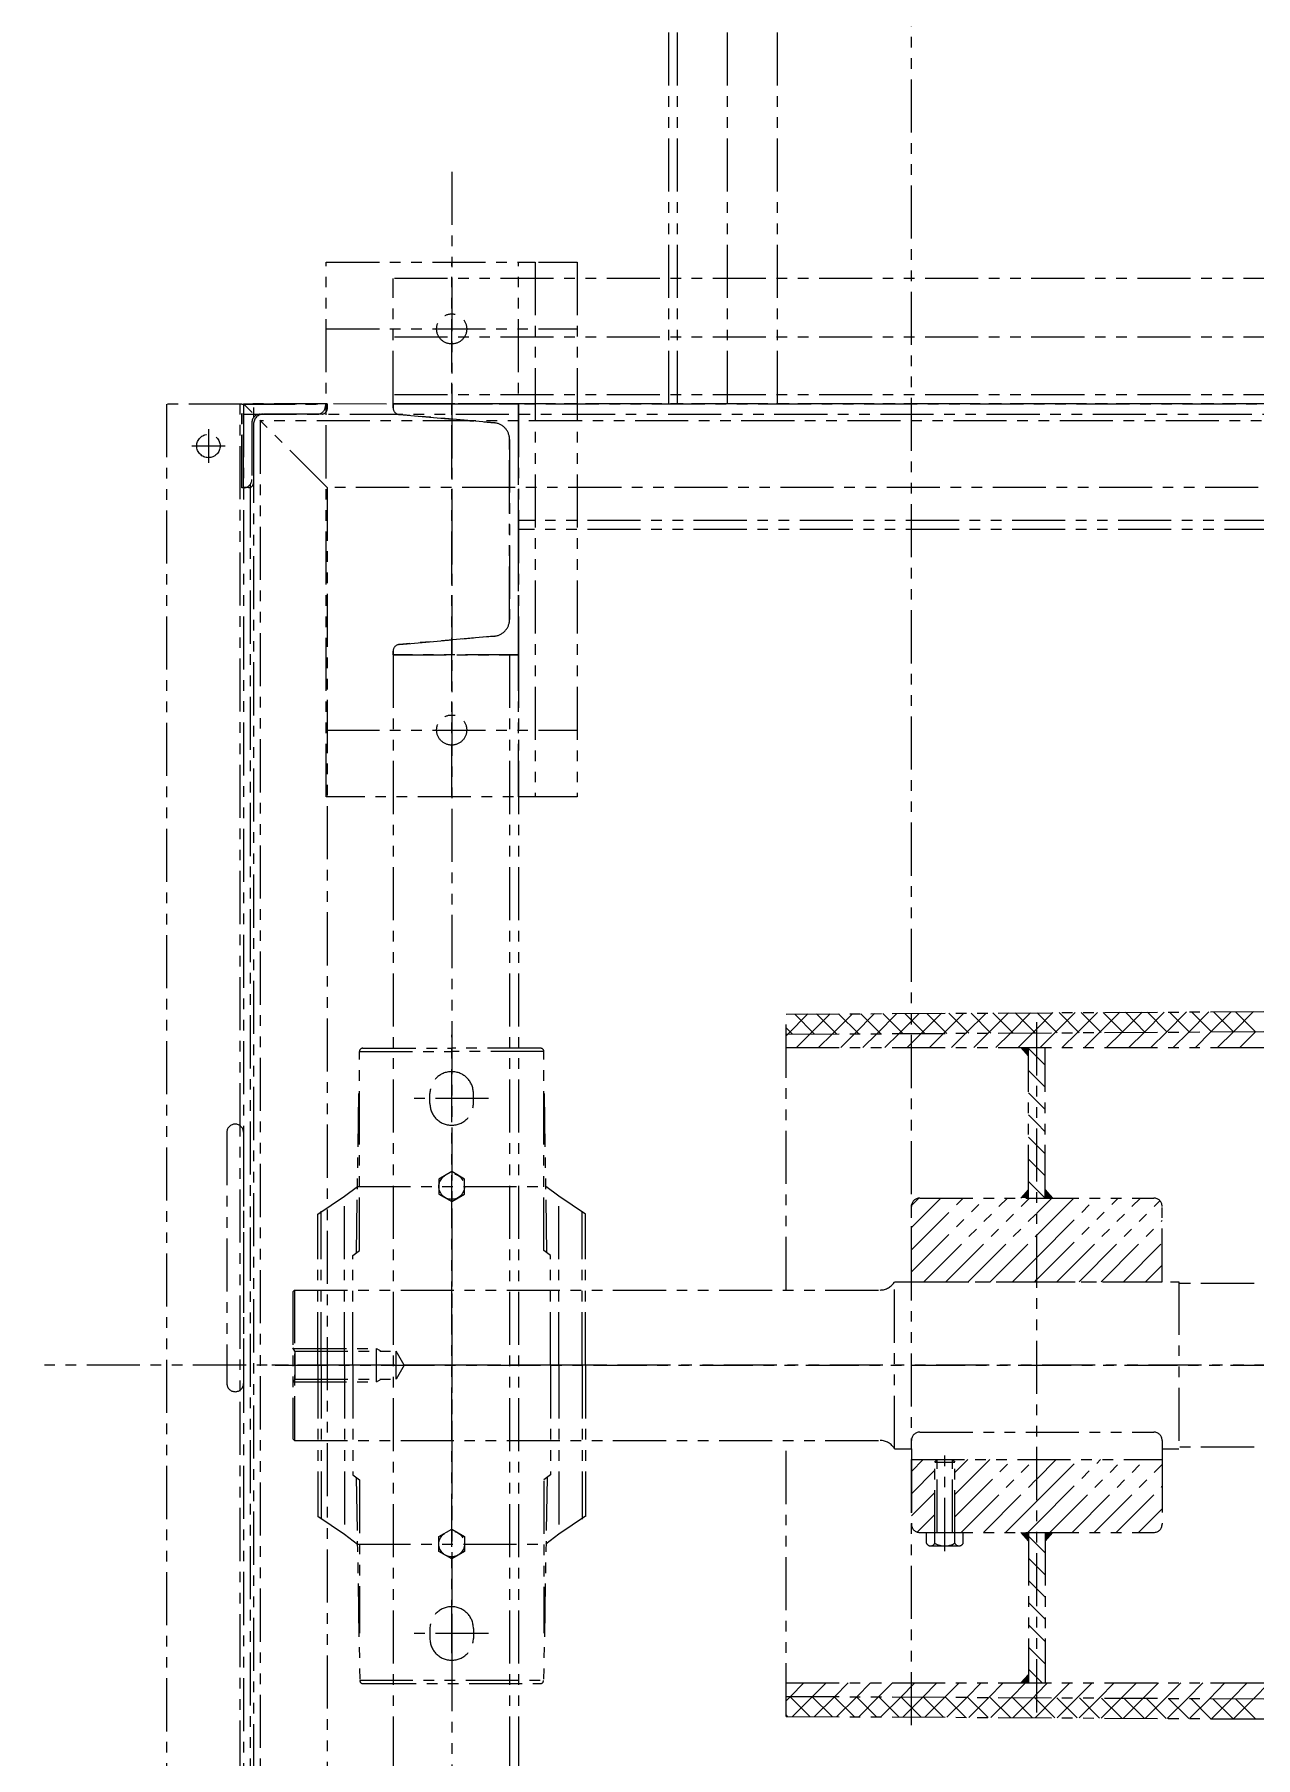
# Model space of a CAD drawing. Header units: millimetres. Extents: x -243837 to -5443, y 40 to 285140.
# Drawn here: x -192035 to -191304, y 76783 to 77813 of the extents above; entities that cross this region are included whole.
import ezdxf

# ---------------------------------------------------------------- set-up
doc = ezdxf.new("R2010")
doc.units = ezdxf.units.MM
doc.linetypes.add('PHANTOM', pattern=[63.5, 31.75, -6.35, 6.35, -6.35, 6.35, -6.35])
doc.layers.add('PHANTAM', color=21, linetype='PHANTOM', lineweight=0)
doc.layers.add('R-OBJECT', color=2, linetype='Continuous', lineweight=20)

# ---------------------------------------------------------------- blocks, each defined once
blk = doc.blocks.new('DDFDFDFFSDF')
at = {"layer": 'PHANTAM'}
for p, q in [((-645, 574.9, 1), (-645, 4894.7, 5.7)), ((-640, 574.9, -165.8), (-640, 4894.7, -161.1)), ((-610, 574.9, 1), (-610, 4894.7, 5.7)), ((-580, 574.9, 1), (-580, 4894.7, 5.7)), ((-500, -215.2, 165.9), (-500, 4894.7, 172.3)), ((-775, 713.8, 166.1), (-775, -728.3, 166.1)), ((-850, 339.9, 166.1), (-850, 659.8, 166.1)), ((-850, 659.8, 166.1), (-700, 659.8, 166.1)), ((-775, 339.9, 166.1), (-775, 659.8, 166.1)), ((-735, 339.9, 166.1), (-735, 659.8, 166.1)), ((-735, 659.8, 166.1), (-725, 659.8, 166.1)), ((-725, 659.8, 166.1), (-725, 339.9, 166.1)), ((-700, 659.8, 166.1), (-700, 339.9, 166.1)), ((810, 649.9, 166.1), (-810, 649.9, 166.1)), ((-810, 574.9, 166.1), (-810, 649.9, 166.1)), ((-850, 619.8, 114.9), (-700, 619.8, 114.9)), ((810, 614.9, 166.1), (-810, 614.9, 166.1)), ((810, 580.3, 166.1), (-810, 580.3, 166.1)), ((-945.5, 574.8, -0.7), (-945.5, -498.1, -0.7)), ((-900.5, 574.8, -0.7), (-945.5, 574.8, -0.7)), ((-901.5, -498.1, -0.7), (-901.5, 574.8, -0.7)), ((-900.5, 524.8, -0.7), (-900.5, 574.8, -0.7)), ((-900.5, 574.8, -0.7), (-850.5, 574.8, -0.7)), ((-899.5, 574.9, -0.7), (-899.5, -500.3, -0.7)), ((-849.4, 524.9, -0.7), (-899.5, 574.9, -0.7)), ((-899.5, 524.9, -0.7), (-899.5, 574.9, -0.7)), ((-899.5, 574.9, -0.7), (-849.5, 574.9, -0.7)), ((-899.5, 568.9, -0.7), (900.5, 568.9, -0.7)), ((-849.4, 574.9, -0.7), (-899.4, 574.9, -0.7)), ((-893.4, -500.3, -0.7), (-893.4, 574.9, -0.7)), ((-855.5, 568.8, -0.7), (-889.5, 568.8, -0.7)), ((-852.5, 568.9, -0.7), (-887.5, 568.9, -0.7)), ((900.5, 574.8, -0.7), (-850.5, 574.9, -0.7)), ((-850.5, 574.8, -0.7), (-850.5, 573.8, -0.7)), ((-849.5, 574.9, -0.7), (-849.5, 571.9, -0.7)), ((810, 574.9, 166.1), (-810, 574.9, 166.1)), ((-735, 574.9, 166.1), (-810, 574.9, 166.1)), ((-810, 574.9, 166.1), (-810, 572.6, 166.1)), ((-810, 572.6, 166.1), (-810, 574.9, 166.1)), ((-810, 574.9, 166.1), (-735, 574.9, 166.1)), ((-806.3, 568.6, 166.1), (-749.5, 563.6, 166.1)), ((-749.5, 563.6, 166.1), (-806.3, 568.6, 166.1)), ((-775, 574.9, 166.1), (-775, 424.9, 166.1)), ((735, 574.9, 166.1), (-735, 574.9, 166.1)), ((-735, 424.9, 166.1), (-735, 574.9, 166.1)), ((-735, 574.9, 166.1), (-735, 424.9, 166.1)), ((-920.5, 559.8, -0.7), (-920.5, 539.8, -0.7)), ((-894.5, 563.8, -0.7), (-894.5, 529.8, -0.7)), ((-893.5, 562.9, -0.7), (-893.5, 527.9, -0.7)), ((-889.5, 564.9, -0.7), (-889.5, -490.3, -0.7)), ((890.5, 564.8, -0.7), (-889.5, 564.9, -0.7)), ((-930.5, 549.8, -0.7), (-910.5, 549.8, -0.7)), ((-740.4, 553.7, 166.1), (-740.4, 446, 166.1)), ((-740.4, 446, 166.1), (-740.4, 553.7, 166.1)), ((-895.5, 526.8, -0.7), (-895.5, -448.1, -0.7)), ((-899.5, 524.8, -0.7), (-900.5, 524.8, -0.7)), ((-896.5, 524.9, -0.7), (-899.5, 524.9, -0.7)), ((-849.4, 524.9, -0.7), (-849.4, -450.2, -0.7)), ((850.5, 524.9, -0.7), (-849.4, 524.9, -0.7)), ((735, 505.3, 166.1), (-735, 505.3, 166.1)), ((735, 499.9, 166.1), (-735, 499.9, 166.1)), ((-749.5, 436.1, 166.1), (-806.3, 431.1, 166.1)), ((-806.3, 431.1, 166.1), (-749.5, 436.1, 166.1)), ((-810, 427.1, 166.1), (-810, 424.9, 166.1)), ((-810, 424.9, 166.1), (-810, 427.1, 166.1)), ((-810, 424.9, 166.1), (-810, -575.1, 166.1)), ((-810, 424.9, 166.1), (-735, 424.9, 166.1)), ((-735, 424.9, 166.1), (-810, 424.9, 166.1)), ((-740.4, 424.9, 166.1), (-740.4, -575.1, 166.1)), ((-735, 424.9, 166.1), (-735, -575.1, 166.1)), ((-850, 379.9, 114.9), (-700, 379.9, 114.9)), ((-700, 339.9, 166.1), (-850, 339.9, 166.1)), ((-725, 339.9, 166.1), (-735, 339.9, 166.1)), ((-575, 210), (-200, 212)), ((-575, 45), (-575, 210)), ((-574, 198), (-562, 210.1)), ((-557.9, 198.1), (-569.8, 210)), ((-560.7, 198.1), (-548.6, 210.1)), ((-544.7, 198.2), (-556.7, 210.1)), ((-547.4, 198.1), (-535.3, 210.2)), ((-531.5, 198.2), (-543.5, 210.2)), ((-534, 198.2), (-522, 210.3)), ((-518.3, 198.3), (-530.3, 210.2)), ((-520.7, 198.3), (-508.7, 210.4)), ((-505.2, 198.4), (-517.1, 210.3)), ((-507.4, 198.4), (-495.3, 210.4)), ((-492, 198.4), (-503.9, 210.4)), ((-494.1, 198.4), (-482, 210.5)), ((-478.8, 198.5), (-490.7, 210.4)), ((-480.7, 198.5), (-468.7, 210.6)), ((-465.6, 198.6), (-477.5, 210.5)), ((-467.4, 198.6), (-455.3, 210.6)), ((-452.4, 198.7), (-464.3, 210.6)), ((-454.1, 198.6), (-442, 210.7)), ((-439.2, 198.7), (-451.2, 210.7)), ((-440.7, 198.7), (-428.7, 210.8)), ((-426, 198.8), (-438, 210.7)), ((-425, -207.6), (-425, 210.9)), ((-425, 201.2), (-415.3, 210.9)), ((-412.8, 198.9), (-424.8, 210.8)), ((-414.1, 198.9), (-402, 210.9)), ((-399.7, 198.9), (-411.6, 210.9)), ((-400.8, 198.9), (-388.7, 211)), ((-386.5, 199), (-398.4, 210.9)), ((-387.4, 199), (-375.4, 211.1)), ((-373.3, 199.1), (-385.2, 211)), ((-374.1, 199.1), (-362, 211.1)), ((-360.1, 199.1), (-372, 211.1)), ((-360.8, 199.1), (-348.7, 211.2)), ((-346.9, 199.2), (-358.8, 211.2)), ((-347.4, 199.2), (-335.4, 211.3)), ((-333.7, 199.3), (-345.6, 211.2)), ((-334.1, 199.3), (-322, 211.3)), ((-320.5, 199.4), (-332.5, 211.3)), ((-320.8, 199.4), (-308.7, 211.4)), ((-307.3, 199.4), (-319.3, 211.4)), ((-307.4, 199.4), (-295.4, 211.5)), ((-294.1, 199.5), (-306.1, 211.4)), ((-775, -172.1), (-775, 197.7)), ((-571.1, 198), (-575, 201.9)), ((-575, 198), (-200, 200)), ((-575, 197), (-574, 198)), ((-568.8, 190), (-560.7, 198.1)), ((-555.5, 190), (-547.4, 198.1)), ((-542.3, 190), (-534, 198.2)), ((-529, 190), (-520.7, 198.3)), ((-515.8, 190), (-507.4, 198.4)), ((-502.5, 190), (-494.1, 198.4)), ((-489.2, 190), (-480.7, 198.5)), ((-476, 190), (-467.4, 198.6)), ((-462.7, 190), (-454.1, 198.6)), ((-449.5, 190), (-440.7, 198.7)), ((-436.2, 190), (-427.4, 198.8)), ((-427.4, 198.8), (-425, 201.2)), ((-422.9, 190), (-414.1, 198.9)), ((-409.7, 190), (-400.8, 198.9)), ((-396.4, 190), (-387.4, 199)), ((-383.2, 190), (-374.1, 199.1)), ((-369.9, 190), (-360.8, 199.1)), ((-356.7, 190), (-347.4, 199.2)), ((-343.4, 190), (-334.1, 199.3)), ((-330.1, 190), (-320.8, 199.4)), ((-316.9, 190), (-307.4, 199.4)), ((-303.6, 190), (-294.1, 199.5)), ((-830.2, 187.6), (-775, 187.6)), ((-830.2, 68.6), (-830.2, 187.6)), ((-828.2, 189.6), (-775, 189.6)), ((-721.8, 189.6), (-775, 189.6)), ((-719.8, 187.6), (-775, 187.6)), ((-719.8, 68.6), (-719.8, 187.6)), ((-575, 190), (575, 190)), ((-430, 184.9), (-434.6, 190)), ((-430, 100), (-430, 190)), ((-425, 184.5), (-430, 189.5)), ((-420, 100), (-420, 190)), ((-425, 171.3), (-430, 176.3)), ((-420, 179.5), (-425, 184.5)), ((-832, 67.2), (-830.4, 166.1)), ((-718, 67.2), (-719.6, 166.1)), ((-420, 166.3), (-425, 171.3)), ((-752.9, 159.6), (-797.8, 159.6)), ((-788, 156.6), (-788, 162.6)), ((-762, 156.6), (-762, 162.6)), ((-425, 158), (-430, 163)), ((-420, 153), (-425, 158)), ((-425, 144.7), (-430, 149.7)), ((-420, 139.7), (-425, 144.7)), ((-909.5, 139.4, -0.7), (-909.5, -10.9, -0.7)), ((-899.5, 139.4, -0.7), (-899.5, -10.9, -0.7)), ((-425, 131.5), (-430, 136.5)), ((-420, 126.5), (-425, 131.5)), ((-775, 115.8), (-782.7, 111.3)), ((-767.3, 111.3), (-775, 115.8)), ((-425, 118.2), (-430, 123.2)), ((-420, 113.2), (-425, 118.2)), ((-839.1, 101.1), (-831.4, 106.9)), ((-831.4, 106.9), (-718.6, 106.9)), ((-782.7, 111.3), (-782.7, 102.4)), ((-767.3, 102.4), (-767.3, 111.3)), ((-710.9, 101.1), (-718.6, 106.9)), ((-430, 105.1), (-434.6, 100)), ((-425, 105), (-430, 110)), ((-420, 100), (-425, 105)), ((-420, 105.1), (-415.4, 100)), ((-855, 90.3), (-839.1, 101.1)), ((-839.1, 0), (-839.1, 101.1)), ((-782.7, 102.4), (-775, 98)), ((-775, 98), (-767.3, 102.4)), ((-775, 93.8), (-775, -93.8)), ((-710.9, 0), (-710.9, 101.1)), ((-695, 90.3), (-710.9, 101.1)), ((-500, 95.6), (-495.6, 100)), ((-500, 82.3), (-482.3, 100)), ((-500, 69), (-469, 100)), ((-500, 55.8), (-455.8, 100)), ((-500, 50), (-500, 95)), ((-495, 100), (-355, 100)), ((-492.5, 50), (-442.5, 100)), ((-479.3, 50), (-429.3, 100)), ((-425, 91), (-416, 100)), ((-425, 77.8), (-402.8, 100)), ((-425, 64.5), (-389.5, 100)), ((-425, 51.2), (-376.2, 100)), ((-413, 50), (-363, 100)), ((-399.7, 50), (-351.3, 98.4)), ((-350, 50), (-350, 95)), ((-855, 0), (-855, 90.4)), ((-853, 0), (-853, 92.1)), ((-697, 0), (-697, 92.1)), ((-695, 0), (-695, 90.4)), ((-466, 50), (-425, 91)), ((-386.5, 50), (-350, 86.5)), ((-452.8, 50), (-425, 77.8)), ((-373.2, 50), (-350, 73.2)), ((-834.1, 65.6), (-830.1, 68.6)), ((-834.1, 0), (-834.1, 65.6)), ((-715.9, 65.6), (-719.9, 68.6)), ((-715.9, 0), (-715.9, 65.6)), ((-439.5, 50), (-425, 64.5)), ((-359.9, 50), (-350, 59.9)), ((-870, 44), (-869, 45)), ((-870, 44), (-869, 45)), ((-870, 44), (-870, -44)), ((-869, 45), (-518.7, 45)), ((-869, 45), (-869, -45)), ((-510, -50), (-510, 50)), ((-510, 50), (-340, 50)), ((-500, 50), (-350, 50)), ((-426.2, 50), (-425, 51.2)), ((-340, 50), (-340, -50)), ((340, 49), (-340, 49)), ((-868.8, 8.4), (-870, 10.5)), ((880, 0), (-1024.6, 0)), ((-683, 0), (-882.5, 0)), ((-880.6, 0), (895.9, 0)), ((-869.7, 10), (-820, 10)), ((-868.8, 8.4), (-808.3, 8.4)), ((-868.8, 8.4), (-868.8, -8.4)), ((-855, 0), (-855, -90.4)), ((-853, 0), (-853, -91.6)), ((-839.1, 0), (-839.1, -101.1)), ((-834.1, 0), (-834.1, -65.6)), ((-820, 10), (-817.1, 8.4)), ((-820, -10), (-820, 10)), ((-803.5, 0), (-808.3, 8.4)), ((-808.3, -8.4), (-808.3, 8.4)), ((-803.5, 0), (-808.3, -8.4)), ((-715.9, 0), (-715.9, -65.6)), ((-710.9, 0), (-710.9, -101.1)), ((-697, 0), (-697, -92.1)), ((-695, 0), (-695, -90.4)), ((-868.8, -8.4), (-870, -10.5)), ((-869.7, -10), (-820, -10)), ((-868.8, -8.4), (-808.3, -8.4)), ((-820, -10), (-817.1, -8.4)), ((-495, -40), (-355, -40)), ((-870, -44), (-869, -45)), ((-869, -45), (-518.7, -45)), ((-575, -210), (-575, -45)), ((-510, -50), (-500, -50)), ((-500, -50), (-500, -45)), ((-500, -50), (-500, -56.4)), ((-480, -111.1), (-480, -51.2)), ((-350, -45), (-350, -50)), ((-350, -50), (-340, -50)), ((-350, -50), (-350, -56.4)), ((340, -49), (-340, -49)), ((-500, -56.4), (-500, -95)), ((-500, -56.4), (-350, -56.4)), ((-500, -63.5), (-492.9, -56.4)), ((-486, -57.9), (-484.5, -56.4)), ((-486, -57.9), (-474, -57.9)), ((-486, -106.4), (-486, -57.9)), ((-484.5, -56.4), (-475.5, -56.4)), ((-484.5, -100), (-484.5, -56.4)), ((-475.5, -56.4), (-474, -57.9)), ((-475.5, -100), (-475.5, -56.4)), ((-474, -64.1), (-466.3, -56.4)), ((-474, -77.3), (-453.1, -56.4)), ((-474, -90.6), (-439.8, -56.4)), ((-474, -106.4), (-474, -57.9)), ((-470.2, -100), (-426.6, -56.4)), ((-425, -68.1), (-413.3, -56.4)), ((-425, -81.3), (-400.1, -56.4)), ((-425, -94.6), (-386.8, -56.4)), ((-417.1, -100), (-373.5, -56.4)), ((-403.9, -100), (-360.3, -56.4)), ((-390.6, -100), (-350, -59.4)), ((-350, -56.4), (-350, -95)), ((-834.1, -65.6), (-830.1, -68.6)), ((-832.1, -67.1), (-830, -188.4)), ((-830.1, -68.6), (-830.1, -160.3)), ((-717.9, -67.1), (-720, -188.4)), ((-715.9, -65.6), (-719.9, -68.6)), ((-719.9, -69.1), (-719.9, -160.3)), ((-500, -76.8), (-486, -62.8)), ((-456.9, -100), (-425, -68.1)), ((-500, -90.1), (-486, -76.1)), ((-443.7, -100), (-425, -81.3)), ((-377.4, -100), (-350, -72.6)), ((-855, -90.3), (-839.1, -101.1)), ((-695, -90.3), (-710.9, -101.1)), ((-496.5, -99.8), (-486, -89.3)), ((-364.1, -100), (-350, -85.9)), ((-839.1, -101.1), (-831.4, -106.9)), ((-782.7, -102.4), (-775, -98)), ((-782.7, -111.3), (-782.7, -102.4)), ((-775, -98), (-767.3, -102.4)), ((-767.3, -102.4), (-767.3, -111.3)), ((-710.9, -101.1), (-718.6, -106.9)), ((-495, -100), (-355, -100)), ((-492.3, -100), (-477.7, -100)), ((-491, -106.4), (-491, -100)), ((-469, -106.4), (-469, -100)), ((-430, -105.1), (-434.6, -100)), ((-430.4, -100), (-425, -94.6)), ((-430, -100), (-430, -190)), ((-425, -107.2), (-430, -102.2)), ((-420, -100), (-420, -190)), ((-420, -105.1), (-415.4, -100)), ((-831.4, -106.9), (-718.6, -106.9)), ((-775, -115.8), (-782.7, -111.3)), ((-767.3, -111.3), (-775, -115.8)), ((-488.5, -108), (-471.5, -108)), ((-420, -112.2), (-425, -107.2)), ((-425, -120.4), (-430, -115.4)), ((-420, -125.4), (-425, -120.4)), ((-425, -133.7), (-430, -128.7)), ((-420, -138.7), (-425, -133.7)), ((-425, -146.9), (-430, -141.9)), ((-775, -148.6), (-775, -197.8)), ((-420, -151.9), (-425, -146.9)), ((-752.9, -160.4), (-797.8, -160.4)), ((-788, -157.4), (-788, -163.4)), ((-762, -157.4), (-762, -163.4)), ((-425, -160.2), (-430, -155.2)), ((-420, -165.2), (-425, -160.2)), ((-425, -173.5), (-430, -168.5)), ((-420, -178.5), (-425, -173.5)), ((-430, -184.9), (-434.6, -190)), ((-425, -186.7), (-430, -181.7)), ((-830, -188.4), (-720, -188.4)), ((-828, -190.4), (-722, -190.4)), ((-575, -190), (575, -190)), ((-572.3, -198), (-564.3, -190)), ((-559.1, -198.1), (-551, -190)), ((-545.9, -198.2), (-537.8, -190)), ((-532.7, -198.2), (-524.5, -190)), ((-519.6, -198.3), (-511.3, -190)), ((-506.4, -198.4), (-498, -190)), ((-493.2, -198.4), (-484.7, -190)), ((-480, -198.5), (-471.5, -190)), ((-466.8, -198.6), (-458.2, -190)), ((-453.6, -198.6), (-445, -190)), ((-440.4, -198.7), (-431.7, -190)), ((-421.7, -190), (-425, -186.7)), ((-425, -196.5), (-418.5, -190)), ((-414.1, -198.9), (-405.2, -190)), ((-400.9, -198.9), (-391.9, -190)), ((-387.7, -199), (-378.7, -190)), ((-374.5, -199.1), (-365.4, -190)), ((-361.3, -199.1), (-352.2, -190)), ((-348.1, -199.2), (-338.9, -190)), ((-334.9, -199.3), (-325.6, -190)), ((-321.7, -199.4), (-312.4, -190)), ((-308.5, -199.4), (-299.1, -190)), ((-295.4, -199.5), (-285.9, -190)), ((-575, -198), (-200, -200)), ((-575, -200.7), (-572.3, -198)), ((-560.7, -210.1), (-572.8, -198)), ((-571.1, -210), (-559.1, -198.1)), ((-547.4, -210.1), (-559.5, -198.1)), ((-557.9, -210.1), (-545.9, -198.2)), ((-534.1, -210.2), (-546.2, -198.2)), ((-544.7, -210.2), (-532.7, -198.2)), ((-520.8, -210.3), (-532.8, -198.2)), ((-531.5, -210.2), (-519.6, -198.3)), ((-507.4, -210.4), (-519.5, -198.3)), ((-518.3, -210.3), (-506.4, -198.4)), ((-494.1, -210.4), (-506.2, -198.4)), ((-505.1, -210.4), (-493.2, -198.4)), ((-480.8, -210.5), (-492.8, -198.4)), ((-491.9, -210.4), (-480, -198.5)), ((-467.4, -210.6), (-479.5, -198.5)), ((-478.7, -210.5), (-466.8, -198.6)), ((-454.1, -210.6), (-466.2, -198.6)), ((-465.6, -210.6), (-453.6, -198.6)), ((-440.8, -210.7), (-452.8, -198.7)), ((-452.4, -210.7), (-440.4, -198.7)), ((-427.5, -210.8), (-439.5, -198.7)), ((-439.2, -210.7), (-427.2, -198.8)), ((-427.2, -198.8), (-425, -196.5)), ((-414.1, -210.9), (-426.2, -198.8)), ((-426, -210.8), (-414.1, -198.9)), ((-400.8, -210.9), (-412.9, -198.9)), ((-412.8, -210.9), (-400.9, -198.9)), ((-399.6, -210.9), (-387.7, -199)), ((-387.5, -211), (-399.5, -198.9)), ((-386.4, -211), (-374.5, -199.1)), ((-374.1, -211.1), (-386.2, -199)), ((-373.2, -211.1), (-361.3, -199.1)), ((-360.8, -211.1), (-372.9, -199.1)), ((-360, -211.1), (-348.1, -199.2)), ((-347.5, -211.2), (-359.5, -199.1)), ((-346.9, -211.2), (-334.9, -199.3)), ((-334.1, -211.3), (-346.2, -199.2)), ((-333.7, -211.3), (-321.7, -199.4)), ((-320.8, -211.4), (-332.9, -199.3)), ((-320.5, -211.4), (-308.5, -199.4)), ((-307.5, -211.4), (-319.6, -199.4)), ((-307.3, -211.4), (-295.4, -199.5)), ((-294.2, -211.5), (-306.2, -199.4)), ((-574.1, -210), (-575, -209.1)), ((-575, -210), (-200, -212))]:
    blk.add_line(p, q, dxfattribs=at)
for centre, radius in [((-775, 619.8, 114.9), 9), ((-920.5, 549.8, -0.7), 7), ((-775, 379.9, 114.9), 9), ((-775, 106.9), 7.69), ((-775, -106.9), 7.69)]:
    blk.add_circle(centre, radius, dxfattribs=at)
for centre, radius, start, end in [((-889.5, 563.8, -0.7), 5, 90, 180), ((-887.5, 562.9, -0.7), 6, 90, 180), ((-855.5, 573.8, -0.7), 5, 270, 0), ((-852.5, 571.9, -0.7), 3, 270, 0), ((-806, 572.6, 166.1), 4, 180, 265), ((-806, 572.6, 166.1), 4, 180, 265), ((-750.4, 553.7, 166.1), 10, 360, 85), ((-750.4, 553.7, 166.1), 10, 0, 85), ((-899.5, 529.8, -0.7), 5, 270, 0), ((-896.5, 527.9, -0.7), 3, 270, 0), ((-750.4, 446, 166.1), 10, 275, 0), ((-750.4, 446, 166.1), 10, 275, 0), ((-806, 427.1, 166.1), 4, 95, 180), ((-806, 427.1, 166.1), 4, 95, 180), ((-828.2, 187.6), 2, 90, 180.028), ((-721.8, 187.6), 2, 359.972, 90), ((-775, 162.6), 13, 0, 180), ((-775, 156.6), 13, 180, 0), ((-904.5, 139.2, -0.7), 5, 2.9643, 177.0357), ((-495, 95), 5, 90, 180), ((-355, 95), 5, 0, 90), ((-518.7, 55), 10, 270, 330), ((-904.5, -10.8, -0.7), 5, 180.5294, 359.4706), ((-495, -45), 5, 90, 180), ((-355, -45), 5, 0, 90), ((-518.7, -55), 10, 30, 90), ((-495, -95), 5, 180, 270), ((-355, -95), 5, 270, 0), ((-488.5, -105.3), 2.74, 204.1518, 335.8482), ((-480, -96.1), 11.9, 239.802, 300.198), ((-471.5, -105.3), 2.74, 204.1518, 335.8482), ((-775, -157.4), 13, 0, 180), ((-775, -163.4), 13, 180, 0), ((-828, -188.4), 2, 180.9863, 270), ((-722, -188.4), 2, 270, 359.0137)]:
    blk.add_arc(centre, radius, start, end, dxfattribs=at)
for points in [[(-434.6, 190), (-430, 190), (-430, 184.9)], [(-434.6, 100), (-430, 100), (-430, 105.1)], [(-415.4, 100), (-420, 100), (-420, 105.1)], [(-434.6, -100), (-430, -100), (-430, -105.1)], [(-415.4, -100), (-420, -100), (-420, -105.1)], [(-434.6, -190), (-430, -190), (-430, -184.9)]]:
    blk.add_solid(points, dxfattribs=at)

msp = doc.modelspace()

# ---------------------------------------------------------------- block references
at = {"layer": 'R-OBJECT'}
msp.add_blockref('DDFDFDFFSDF', (-191009.94, 77017.45, -159.08), dxfattribs=at)

doc.saveas('drawing.dxf')
